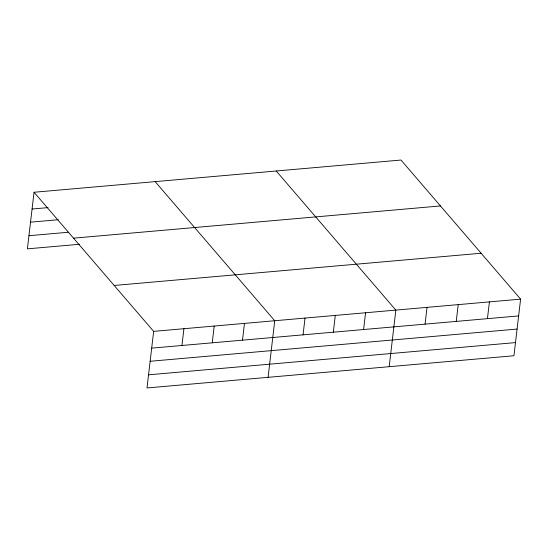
<?xml version="1.0" encoding="UTF-8"?>
<svg xmlns="http://www.w3.org/2000/svg" width="548" height="548" viewBox="0 0 548 548"><rect width="100%" height="100%" fill="white"/><g stroke="black" fill="none" stroke-linecap="round" stroke-linejoin="round"><path stroke-width="0.82" d="M34.045 192.259L153.652 331.369L147.001 387.957L513.956 355.741L520.6 299.146L400.999 160.043L34.045 192.259L27.4 248.854L79.535 244.271M181.957 345.48L183.923 328.711M212.227 342.822L214.2 326.053M242.504 340.164L244.47 323.395M268.095 377.325L274.747 320.738L155.139 181.628M303.051 334.849L305.017 318.08M333.321 332.191L335.294 315.422M363.591 329.533L365.564 312.764M389.19 366.694L395.834 310.106L276.233 170.997M425.056 324.135L427.029 307.366M456.251 321.395L458.217 304.626M487.439 318.655L489.412 301.886M32.079 209.028L48.053 207.624M30.537 222.173L58.287 219.734M28.941 235.709L68.466 232.242M73.514 238.168L440.469 205.945M114.183 285.46L481.13 253.245M153.652 331.369L520.6 299.146M151.68 348.138L518.627 315.922M150.138 361.276L517.086 329.06M148.549 374.818L515.497 342.596"/></g></svg>
